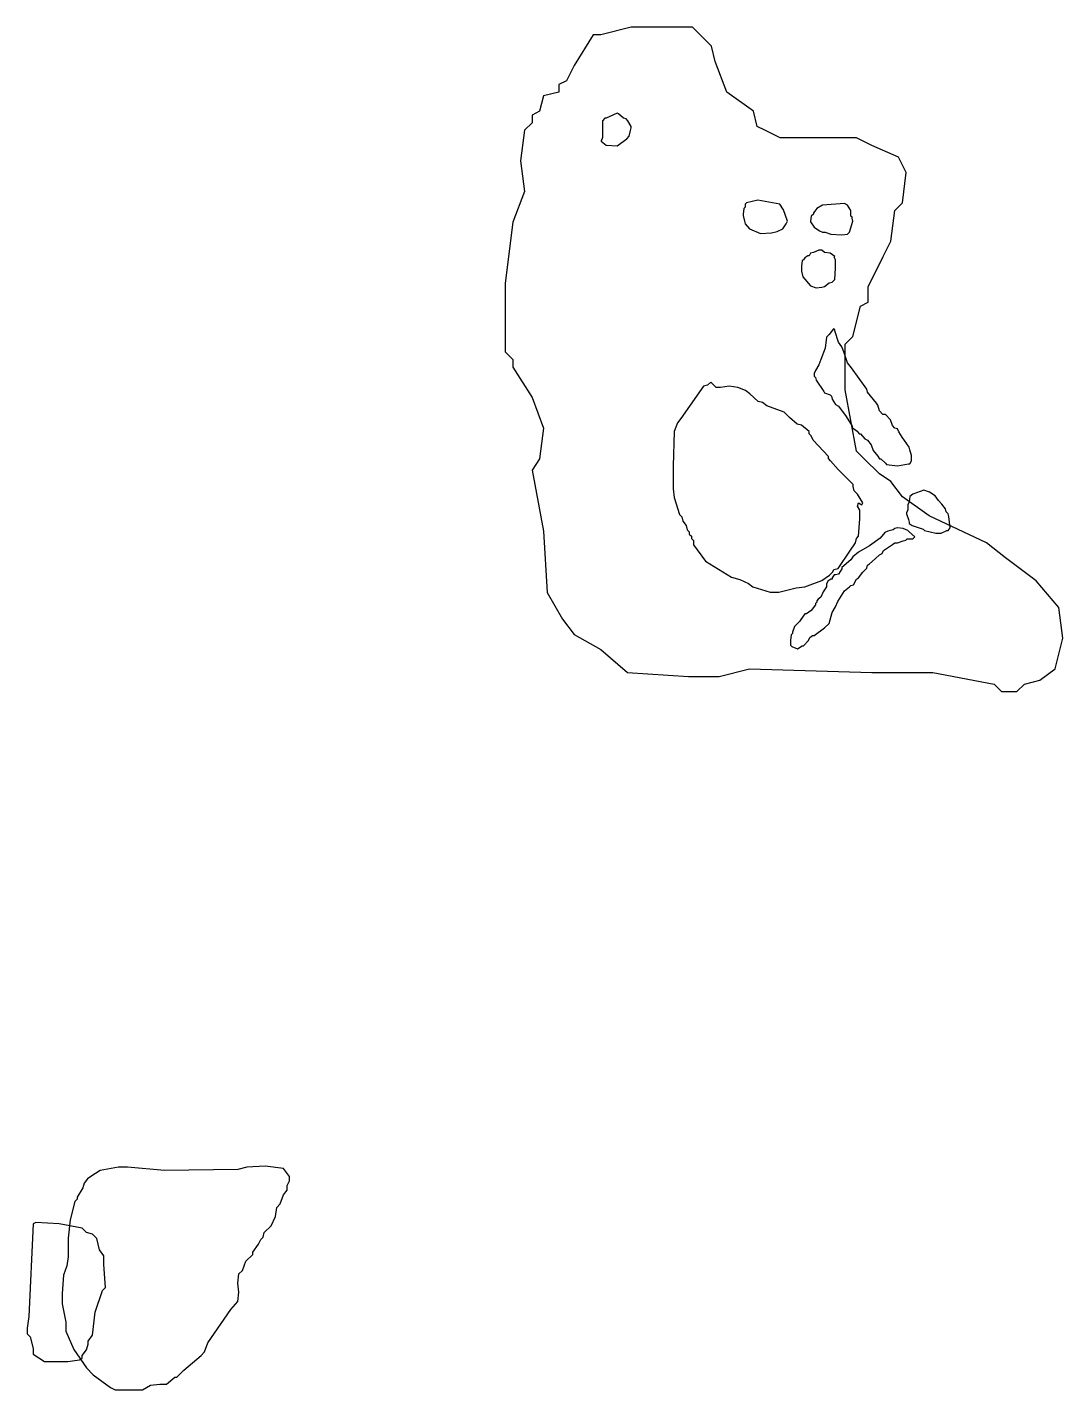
# Model space of a CAD drawing. Header units: metres. Extents: x 7.17 to 8.51, y 8.7 to 10.46.
import ezdxf

# ---------------------------------------------------------------- set-up
doc = ezdxf.new("R2010")
doc.units = ezdxf.units.M

msp = doc.modelspace()

# ---------------------------------------------------------------- linework, layer by layer
at = {"color": 31}
for points in [[(7.7883, 10.0431), (7.79814, 10.0332), (7.79814, 10.0234), (7.82276, 9.98398), (7.83753, 9.9446), (7.8326, 9.90521), (7.82276, 9.89045), (7.83753, 9.81168), (7.84245, 9.73291), (7.86214, 9.69845), (7.87691, 9.67875), (7.91137, 9.65906), (7.94583, 9.62952), (8.0246, 9.6246), (8.06399, 9.6246), (8.10337, 9.63445), (8.26091, 9.62952), (8.33968, 9.62952), (8.41845, 9.61475), (8.42829, 9.60491), (8.44799, 9.60491), (8.45783, 9.61475), (8.47752, 9.61968), (8.49722, 9.63445), (8.50706, 9.67383), (8.50214, 9.71322), (8.4726, 9.74768), (8.43322, 9.77722), (8.4086, 9.79691), (8.33476, 9.83137), (8.30029, 9.85598), (8.28553, 9.87568), (8.27076, 9.88552), (8.25106, 9.90521), (8.24122, 9.91506), (8.22645, 9.99383), (8.22645, 10.0332), (8.22645, 10.0529), (8.23629, 10.0628), (8.24614, 10.1021), (8.25599, 10.1071), (8.25599, 10.1268), (8.27568, 10.1661), (8.28553, 10.1858), (8.29045, 10.2252), (8.30029, 10.2351), (8.30522, 10.2744), (8.29537, 10.2941), (8.26091, 10.3089), (8.24122, 10.3188), (8.16245, 10.3188), (8.14276, 10.3188), (8.12306, 10.3286), (8.11322, 10.3335), (8.10829, 10.3532), (8.07383, 10.3778), (8.05906, 10.4172), (8.05414, 10.4369), (8.02953, 10.4615), (7.95076, 10.4615), (7.91137, 10.4517), (7.90153, 10.4517), (7.87691, 10.4123), (7.86706, 10.3926), (7.85722, 10.3877), (7.85722, 10.3778), (7.83753, 10.3729), (7.8326, 10.3532), (7.82276, 10.3483), (7.82276, 10.3384), (7.81291, 10.3286), (7.80799, 10.2892), (7.81291, 10.2498), (7.79814, 10.2104), (7.7883, 10.1317), (7.7883, 10.0529), (7.7883, 10.048)], [(7.21708, 8.81578), (7.22152, 8.79212), (7.22152, 8.78029), (7.23187, 8.75663), (7.24814, 8.73296), (7.25701, 8.72409), (7.27919, 8.70782), (7.28511, 8.70486), (7.30877, 8.70486), (7.3206, 8.70486), (7.33096, 8.71078), (7.34279, 8.71226), (7.3487, 8.71226), (7.35166, 8.71226), (7.36201, 8.72113), (7.36497, 8.72113), (7.37384, 8.73001), (7.39603, 8.74923), (7.40047, 8.75367), (7.4049, 8.7655), (7.43448, 8.80839), (7.44335, 8.81874), (7.44483, 8.83057), (7.44335, 8.8424), (7.44483, 8.85423), (7.44927, 8.85867), (7.45371, 8.8705), (7.46258, 8.87938), (7.46258, 8.88233), (7.46997, 8.89269), (7.47293, 8.8986), (7.47589, 8.90156), (7.47737, 8.90747), (7.48624, 8.91635), (7.49216, 8.92818), (7.49364, 8.94001), (7.49807, 8.94445), (7.50251, 8.95628), (7.50695, 8.96219), (7.50695, 8.96811), (7.5099, 8.97403), (7.5099, 8.97994), (7.50251, 8.99029), (7.47885, 8.99325), (7.45519, 8.99177), (7.44335, 8.98881), (7.3487, 8.98734), (7.30138, 8.99177), (7.28955, 8.99177), (7.26588, 8.98734), (7.25405, 8.97994), (7.24962, 8.97698), (7.24518, 8.97107), (7.2437, 8.96515), (7.23631, 8.95332), (7.23631, 8.95036), (7.23335, 8.94741), (7.22743, 8.92374), (7.22448, 8.90008), (7.22448, 8.87642), (7.223, 8.86459), (7.21856, 8.85275), (7.21708, 8.82909), (7.21708, 8.81726)]]:
    msp.add_lwpolyline(points, close=True, dxfattribs=at)
at = {"color": 227}
for points in [[(7.91202, 10.3148), (7.9183, 10.3094), (7.93264, 10.3085), (7.94519, 10.3175), (7.94788, 10.321), (7.94967, 10.3282), (7.95057, 10.3318), (7.95057, 10.3336), (7.94609, 10.3408), (7.9443, 10.3435), (7.94071, 10.3443), (7.93443, 10.3497), (7.93264, 10.3506), (7.9183, 10.3443), (7.9165, 10.3443), (7.91381, 10.3408), (7.91381, 10.3264), (7.91381, 10.3192), (7.91292, 10.3166), (7.91202, 10.3157)], [(8.09491, 10.2188), (8.09671, 10.2117), (8.0976, 10.2081), (8.10298, 10.2018), (8.11733, 10.1955), (8.13167, 10.1964), (8.13885, 10.1982), (8.14602, 10.2018), (8.1505, 10.2081), (8.15229, 10.2117), (8.14691, 10.226), (8.14243, 10.2332), (8.11374, 10.2386), (8.0994, 10.235), (8.0976, 10.2332), (8.0976, 10.2296), (8.09581, 10.2278), (8.09491, 10.2206), (8.09491, 10.2197)], [(8.18188, 10.2108), (8.18636, 10.2036), (8.19353, 10.1991), (8.19712, 10.1973), (8.20071, 10.1973), (8.20788, 10.1946), (8.22222, 10.1937), (8.2294, 10.1946), (8.23209, 10.1973), (8.23657, 10.2117), (8.23567, 10.2152), (8.23567, 10.217), (8.23388, 10.2179), (8.23388, 10.2251), (8.2294, 10.2323), (8.22581, 10.2341), (8.19712, 10.2323), (8.18995, 10.2278), (8.18726, 10.2242), (8.18547, 10.2224), (8.18547, 10.2206), (8.18278, 10.2179), (8.18188, 10.2117)], [(8.17022, 10.1471), (8.17202, 10.1399), (8.18188, 10.1283), (8.18905, 10.1256), (8.19622, 10.1265), (8.19981, 10.1274), (8.20609, 10.1319), (8.20967, 10.1328), (8.21326, 10.1364), (8.21416, 10.1507), (8.21416, 10.1579), (8.21416, 10.1615), (8.21236, 10.165), (8.21326, 10.1659), (8.20698, 10.1704), (8.19981, 10.1713), (8.19622, 10.174), (8.19264, 10.174), (8.18547, 10.1713), (8.18188, 10.1704), (8.18009, 10.1668), (8.17829, 10.1668), (8.17471, 10.1641), (8.17291, 10.1615), (8.17112, 10.1606), (8.17022, 10.1534), (8.17022, 10.1498), (8.17022, 10.148)], [(8.18636, 10.0117), (8.18816, 10.0099), (8.18905, 10.0064), (8.19891, 9.99201), (8.19981, 9.99021), (8.20698, 9.98752), (8.20878, 9.98573), (8.20967, 9.98214), (8.21416, 9.97497), (8.21774, 9.97318), (8.2276, 9.95973), (8.23567, 9.94718), (8.23567, 9.94539), (8.24195, 9.9409), (8.24464, 9.93732), (8.24643, 9.93732), (8.25181, 9.93104), (8.2554, 9.92925), (8.25988, 9.92297), (8.26257, 9.9158), (8.26884, 9.90863), (8.27064, 9.90504), (8.27243, 9.90504), (8.27871, 9.89966), (8.2796, 9.89787), (8.29395, 9.89608), (8.30829, 9.89877), (8.31009, 9.89877), (8.31188, 9.90235), (8.31188, 9.90952), (8.31009, 9.9167), (8.30919, 9.92028), (8.30022, 9.93283), (8.29574, 9.94001), (8.29395, 9.94359), (8.29036, 9.94449), (8.28767, 9.94808), (8.28498, 9.95525), (8.27871, 9.96242), (8.27512, 9.96242), (8.27064, 9.9669), (8.26884, 9.97408), (8.26705, 9.97677), (8.2554, 9.99111), (8.2545, 9.9947), (8.23478, 10.0225), (8.2294, 10.0288), (8.22491, 10.0431), (8.22222, 10.0494), (8.21774, 10.0557), (8.21326, 10.07), (8.21326, 10.0718), (8.21147, 10.0727), (8.20609, 10.0655), (8.2025, 10.0619), (8.20071, 10.0476), (8.19533, 10.0332), (8.19264, 10.0261), (8.18816, 10.0189), (8.18636, 10.0153), (8.18636, 10.0126)], [(8.3056, 9.83421), (8.30829, 9.82704), (8.30919, 9.82346), (8.30919, 9.82166), (8.31278, 9.81897), (8.32712, 9.81449), (8.32891, 9.8127), (8.34326, 9.80911), (8.35043, 9.80911), (8.3576, 9.8127), (8.3594, 9.8127), (8.36209, 9.81628), (8.36029, 9.83063), (8.3594, 9.83421), (8.35671, 9.8369), (8.35581, 9.84049), (8.35133, 9.84677), (8.34684, 9.85125), (8.34236, 9.85752), (8.33519, 9.86201), (8.32802, 9.8647), (8.31367, 9.85932), (8.31009, 9.85663), (8.30919, 9.84946), (8.3074, 9.84587), (8.3074, 9.8387), (8.3056, 9.83601), (8.3056, 9.83511)], [(8.15588, 9.66477), (8.15767, 9.66297), (8.16485, 9.66028), (8.17112, 9.66387), (8.17291, 9.66387), (8.17919, 9.67104), (8.18098, 9.67463), (8.18457, 9.67732), (8.18636, 9.67732), (8.19981, 9.68718), (8.20609, 9.69256), (8.20967, 9.7069), (8.21416, 9.71408), (8.21685, 9.72125), (8.22581, 9.7347), (8.23209, 9.74008), (8.23388, 9.74187), (8.23747, 9.74277), (8.24105, 9.74994), (8.24374, 9.75173), (8.24912, 9.7589), (8.25271, 9.76249), (8.2545, 9.76428), (8.2554, 9.76787), (8.25809, 9.76966), (8.26526, 9.77594), (8.27064, 9.78132), (8.27422, 9.78311), (8.27602, 9.7867), (8.28767, 9.79477), (8.29036, 9.79656), (8.29395, 9.79656), (8.30112, 9.79925), (8.30471, 9.80015), (8.3065, 9.80194), (8.31367, 9.80194), (8.31636, 9.80463), (8.30919, 9.8109), (8.3074, 9.8127), (8.30112, 9.81539), (8.29395, 9.81628), (8.29036, 9.81539), (8.28857, 9.81359), (8.2814, 9.8118), (8.27781, 9.81001), (8.27153, 9.80284), (8.25809, 9.79297), (8.24374, 9.7849), (8.23657, 9.77863), (8.23388, 9.77504), (8.22222, 9.76518), (8.22222, 9.76339), (8.21774, 9.75621), (8.21416, 9.75532), (8.21236, 9.75532), (8.20967, 9.75173), (8.20967, 9.74994), (8.20788, 9.74994), (8.20429, 9.74725), (8.2025, 9.74366), (8.2025, 9.74008), (8.19802, 9.7338), (8.19533, 9.72663), (8.19174, 9.72394), (8.18995, 9.72215), (8.18995, 9.72035), (8.18816, 9.71856), (8.18816, 9.71677), (8.18278, 9.70959), (8.1765, 9.70511), (8.17471, 9.70511), (8.16933, 9.69794), (8.16754, 9.69525), (8.16126, 9.68897), (8.15857, 9.6818), (8.15857, 9.68001), (8.15678, 9.67822), (8.15588, 9.67104), (8.15588, 9.66746), (8.15588, 9.66566)]]:
    msp.add_lwpolyline(points, close=True, dxfattribs=at)
at = {"color": 224}
msp.add_lwpolyline([(8.0047, 9.86649), (8.0061, 9.85537), (8.01305, 9.83312), (8.01583, 9.83034), (8.01722, 9.82478), (8.02139, 9.81922), (8.02278, 9.81365), (8.02556, 9.81087), (8.02556, 9.80809), (8.02834, 9.80531), (8.02834, 9.80253), (8.03112, 9.79975), (8.03112, 9.79419), (8.04642, 9.77333), (8.06866, 9.75943), (8.07979, 9.75248), (8.09091, 9.74969), (8.10204, 9.74413), (8.1076, 9.73996), (8.12984, 9.73301), (8.14097, 9.73301), (8.16321, 9.73857), (8.17434, 9.73996), (8.19658, 9.7483), (8.20632, 9.75526), (8.21049, 9.75943), (8.21188, 9.76221), (8.21744, 9.7636), (8.23274, 9.78585), (8.23969, 9.79697), (8.24108, 9.80253), (8.24386, 9.80531), (8.24525, 9.82756), (8.24525, 9.83868), (8.24247, 9.84424), (8.24386, 9.84842), (8.24803, 9.84563), (8.24942, 9.84842), (8.24247, 9.85954), (8.2383, 9.86371), (8.23691, 9.86927), (8.23691, 9.87205), (8.21744, 9.89152), (8.20771, 9.90264), (8.20493, 9.90542), (8.20493, 9.9082), (8.18546, 9.92906), (8.18268, 9.93462), (8.1799, 9.9374), (8.1799, 9.94018), (8.17017, 9.94853), (8.1646, 9.94992), (8.15487, 9.95826), (8.14792, 9.96521), (8.12567, 9.97355), (8.12011, 9.97773), (8.11455, 9.97912), (8.10343, 9.98885), (8.09786, 9.99302), (8.08813, 9.99719), (8.07701, 9.99858), (8.06588, 9.99719), (8.06032, 9.99719), (8.05337, 10.0041), (8.0492, 9.99997), (8.04364, 9.99858), (8.01444, 9.95687), (8.01027, 9.95131), (8.0061, 9.94018), (8.0047, 9.89569), (8.0047, 9.87344), (8.0047, 9.86788)], close=True, dxfattribs=at)
at = {"color": 236}
msp.add_lwpolyline([(7.17192, 8.77688), (7.17566, 8.77315), (7.17939, 8.75822), (7.17939, 8.75075), (7.19432, 8.74142), (7.22418, 8.74142), (7.23911, 8.74329), (7.24284, 8.74516), (7.24284, 8.74889), (7.24844, 8.75635), (7.25031, 8.76382), (7.25031, 8.76755), (7.2559, 8.77502), (7.25964, 8.80488), (7.26897, 8.83287), (7.2727, 8.8366), (7.27083, 8.86646), (7.27083, 8.87393), (7.27083, 8.87766), (7.26524, 8.88512), (7.2615, 8.90005), (7.2559, 8.90565), (7.24844, 8.90752), (7.24284, 8.91312), (7.21298, 8.91872), (7.18312, 8.92058), (7.17939, 8.91872), (7.17379, 8.79928), (7.17192, 8.78435), (7.17192, 8.77875)], close=True, dxfattribs=at)

doc.saveas('drawing.dxf')
